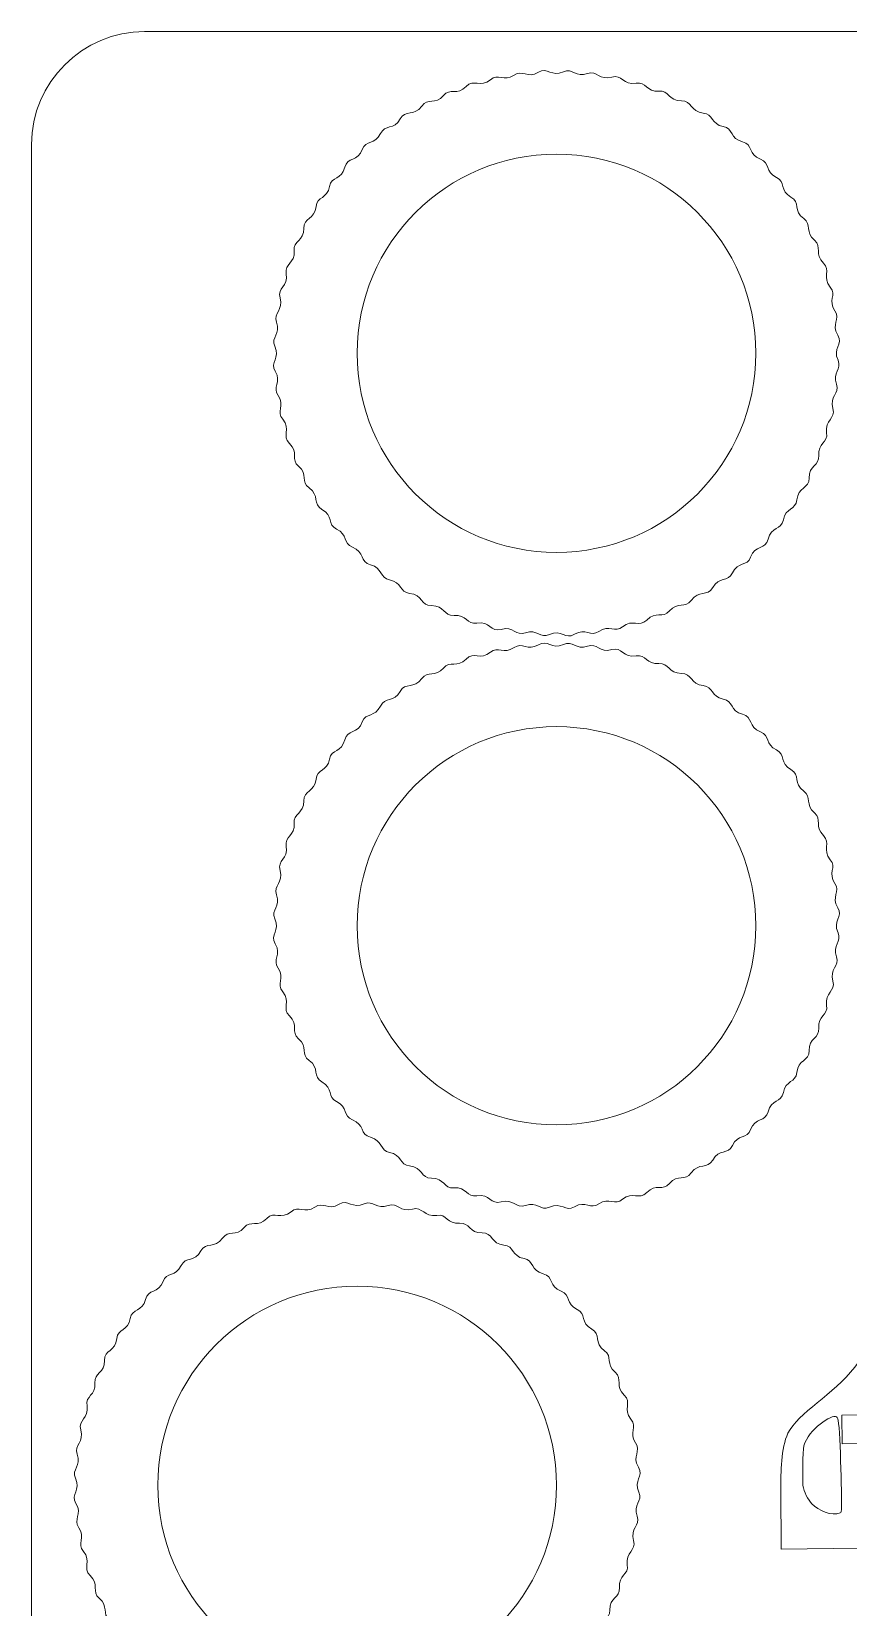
# Model space of a CAD drawing. Header units: centimetres. Extents: x -115 to 36, y 62 to 130.
# Drawn here: x -76.49 to -67.46, y 112.87 to 130.3 of the extents above; entities that cross this region are included whole.
import ezdxf

# ---------------------------------------------------------------- set-up
doc = ezdxf.new("R2010")
doc.units = ezdxf.units.CM
doc.header["$MEASUREMENT"] = 0
doc.layers.add('Camada 1', color=7, linetype='Continuous')

msp = doc.modelspace()

# ---------------------------------------------------------------- linework, layer by layer
at = {"layer": 'Camada 1', "lineweight": 9}
for points, knots in [([(-76.48531, 129.0524), (-76.48531, 129.73959), (-75.92308, 130.30186), (-75.23589, 130.30186), (-75.23589, 130.30186), (-75.23589, 130.30186), (-41.50117, 130.30186), (-41.50117, 130.30186), (-41.50117, 130.30186), (-40.81398, 130.30186), (-40.25171, 129.73959), (-40.25171, 129.0524), (-40.25171, 129.0524), (-40.25171, 129.0524), (-40.25171, 76.57619), (-40.25171, 76.57619), (-40.25171, 76.57619), (-40.25171, 75.88896), (-40.81398, 75.32674), (-41.50117, 75.32674), (-41.50117, 75.32674), (-41.50117, 75.32674), (-75.23589, 75.32674), (-75.23589, 75.32674), (-75.23589, 75.32674), (-75.92308, 75.32674), (-76.48531, 75.88896), (-76.48531, 76.57619), (-76.48531, 76.57619), (-76.48531, 76.57619), (-76.48531, 129.0524), (-76.48531, 129.0524)], [0, 0, 0, 0, 0.11111111, 0.11111111, 0.11111111, 0.11111111, 0.22222222, 0.22222222, 0.22222222, 0.22222222, 0.33333333, 0.33333333, 0.33333333, 0.33333333, 0.44444444, 0.44444444, 0.44444444, 0.44444444, 0.55555556, 0.55555556, 0.55555556, 0.55555556, 0.66666667, 0.66666667, 0.66666667, 0.66666667, 0.77777778, 0.77777778, 0.77777778, 0.77777778, 1, 1, 1, 1]), ([(-73.58317, 127.87511), (-73.59274, 127.9891), (-73.47245, 127.98107), (-73.47571, 128.1241), (-73.47571, 128.1241), (-73.47845, 128.24418), (-73.35356, 128.22051), (-73.33993, 128.3657), (-73.33993, 128.3657), (-73.32928, 128.47913), (-73.21619, 128.44895), (-73.19128, 128.58699), (-73.19128, 128.58699), (-73.17086, 128.70013), (-73.05693, 128.66), (-73.0231, 128.79949), (-73.0231, 128.79949), (-72.99472, 128.91654), (-72.88005, 128.86103), (-72.82942, 128.99787), (-72.82942, 128.99787), (-72.78989, 129.10471), (-72.68834, 129.04629), (-72.62855, 129.17324), (-72.62855, 129.17324), (-72.57963, 129.27711), (-72.47974, 129.20907), (-72.41106, 129.33499), (-72.41106, 129.33499), (-72.35356, 129.44041), (-72.25698, 129.35782), (-72.17255, 129.47662), (-72.17255, 129.47662), (-72.10675, 129.56921), (-72.0238, 129.48717), (-71.93315, 129.59401), (-71.93315, 129.59401), (-71.85895, 129.68146), (-71.78024, 129.58997), (-71.68128, 129.69377), (-71.68128, 129.69377), (-71.59817, 129.78094), (-71.52664, 129.67558), (-71.41436, 129.76875), (-71.41436, 129.76875), (-71.32688, 129.84134), (-71.26793, 129.74054), (-71.15263, 129.8203), (-71.15263, 129.8203), (-71.05841, 129.88548), (-71.00592, 129.77699), (-70.88347, 129.85155), (-70.88347, 129.85155), (-70.78076, 129.91409), (-70.73879, 129.79388), (-70.60635, 129.85476), (-70.60635, 129.85476), (-70.50338, 129.9021), (-70.47142, 129.78966), (-70.34023, 129.83679), (-70.34023, 129.83679), (-70.23232, 129.87555), (-70.20947, 129.75712), (-70.07199, 129.79738), (-70.07199, 129.79738), (-69.95661, 129.83117), (-69.94733, 129.70427), (-69.8035, 129.72879), (-69.8035, 129.72879), (-69.69125, 129.74792), (-69.69088, 129.63075), (-69.55121, 129.64247), (-69.55121, 129.64247), (-69.43702, 129.65205), (-69.44542, 129.53181), (-69.30226, 129.53506), (-69.30226, 129.53506), (-69.1821, 129.53779), (-69.20582, 129.41283), (-69.06062, 129.39927), (-69.06062, 129.39927), (-68.94721, 129.38868), (-68.97736, 129.27549), (-68.83932, 129.25063), (-68.83932, 129.25063), (-68.72626, 129.23027), (-68.76627, 129.11623), (-68.62678, 129.0824), (-68.62678, 129.0824), (-68.50977, 129.05402), (-68.56519, 128.93929), (-68.42845, 128.88872), (-68.42845, 128.88872), (-68.32155, 128.84918), (-68.38013, 128.74772), (-68.25308, 128.68789), (-68.25308, 128.68789), (-68.14921, 128.63897), (-68.21723, 128.53905), (-68.09132, 128.47036), (-68.09132, 128.47036), (-67.98586, 128.41283), (-68.06859, 128.31647), (-67.94966, 128.2319), (-67.94966, 128.2319), (-67.85715, 128.16612), (-67.93913, 128.08308), (-67.83231, 127.99246), (-67.83231, 127.99246), (-67.74482, 127.91823), (-67.83637, 127.83956), (-67.73255, 127.74059), (-67.73255, 127.74059), (-67.64543, 127.65754), (-67.75068, 127.58584), (-67.65757, 127.47366), (-67.65757, 127.47366), (-67.585, 127.38623), (-67.68576, 127.32723), (-67.60602, 127.21194), (-67.60602, 127.21194), (-67.54084, 127.1177), (-67.64932, 127.06516), (-67.57481, 126.94282), (-67.57481, 126.94282), (-67.5122, 126.84002), (-67.63252, 126.79826), (-67.57156, 126.66566), (-67.57156, 126.66566), (-67.52425, 126.56275), (-67.63665, 126.53065), (-67.58953, 126.39949), (-67.58953, 126.39949), (-67.55084, 126.29179), (-67.66905, 126.26875), (-67.6289, 126.13126), (-67.6289, 126.13126), (-67.59521, 126.0159), (-67.72205, 126.00667), (-67.69753, 125.86285), (-67.69753, 125.86285), (-67.67839, 125.75058), (-67.79556, 125.7503), (-67.78384, 125.61051), (-67.78384, 125.61051), (-67.77428, 125.49649), (-67.89446, 125.50455), (-67.89126, 125.36156), (-67.89126, 125.36156), (-67.88857, 125.24135), (-68.01349, 125.26511), (-68.02705, 125.11997), (-68.02705, 125.11997), (-68.03765, 125.0065), (-68.15073, 125.03684), (-68.17569, 124.89863), (-68.17569, 124.89863), (-68.1961, 124.7856), (-68.31012, 124.82551), (-68.34391, 124.68613), (-68.34391, 124.68613), (-68.37229, 124.56903), (-68.48688, 124.62473), (-68.53755, 124.4878), (-68.53755, 124.4878), (-68.57709, 124.38095), (-68.67851, 124.43949), (-68.73842, 124.31242), (-68.73842, 124.31242), (-68.78742, 124.20849), (-68.88722, 124.27663), (-68.95596, 124.15067), (-68.95596, 124.15067), (-69.01353, 124.04518), (-69.10986, 124.12797), (-69.19442, 124.009), (-69.19442, 124.009), (-69.26016, 123.91651), (-69.34313, 123.99852), (-69.43386, 123.89165), (-69.43386, 123.89165), (-69.50813, 123.80418), (-69.58663, 123.89575), (-69.68573, 123.79185), (-69.68573, 123.79185), (-69.76869, 123.70487), (-69.84048, 123.81001), (-69.95265, 123.71692), (-69.95265, 123.71692), (-70.0401, 123.64434), (-70.09912, 123.74509), (-70.21438, 123.66537), (-70.21438, 123.66537), (-70.30863, 123.60018), (-70.36117, 123.70866), (-70.4835, 123.63416), (-70.4835, 123.63416), (-70.58636, 123.57152), (-70.62804, 123.69186), (-70.76066, 123.6309), (-70.76066, 123.6309), (-70.86361, 123.58357), (-70.89554, 123.69599), (-71.02678, 123.64887), (-71.02678, 123.64887), (-71.13453, 123.61018), (-71.15761, 123.72846), (-71.29502, 123.68825), (-71.29502, 123.68825), (-71.4104, 123.65449), (-71.41953, 123.78135), (-71.56347, 123.75688), (-71.56347, 123.75688), (-71.67583, 123.73778), (-71.67582, 123.85481), (-71.8158, 123.84315), (-71.8158, 123.84315), (-71.92984, 123.83365), (-71.92176, 123.95379), (-72.06476, 123.9506), (-72.06476, 123.9506), (-72.18497, 123.94792), (-72.16113, 124.07275), (-72.30635, 124.08639), (-72.30635, 124.08639), (-72.41981, 124.09704), (-72.38965, 124.2102), (-72.52765, 124.23504), (-72.52765, 124.23504), (-72.64074, 124.25539), (-72.60067, 124.36938), (-72.74019, 124.40326), (-72.74019, 124.40326), (-72.85728, 124.4317), (-72.80166, 124.54625), (-72.93852, 124.59694), (-72.93852, 124.59694), (-73.04555, 124.63658), (-72.98689, 124.73798), (-73.11389, 124.79777), (-73.11389, 124.79777), (-73.21783, 124.84671), (-73.14963, 124.94654), (-73.27565, 125.01526), (-73.27565, 125.01526), (-73.3811, 125.07276), (-73.29839, 125.16923), (-73.41731, 125.25377), (-73.41731, 125.25377), (-73.50987, 125.31957), (-73.42772, 125.40236), (-73.53471, 125.49316), (-73.53471, 125.49316), (-73.62208, 125.56731), (-73.5306, 125.646), (-73.63447, 125.74503), (-73.63447, 125.74503), (-73.72148, 125.82799), (-73.61625, 125.8997), (-73.7094, 126.01196), (-73.7094, 126.01196), (-73.78199, 126.09945), (-73.68119, 126.1585), (-73.76095, 126.27373), (-73.76095, 126.27373), (-73.82615, 126.36793), (-73.71765, 126.42027), (-73.7922, 126.54285), (-73.7922, 126.54285), (-73.85473, 126.64567), (-73.73446, 126.6875), (-73.79542, 126.81997), (-73.79542, 126.81997), (-73.84279, 126.9229), (-73.73031, 126.95489), (-73.77744, 127.08609), (-73.77744, 127.08609), (-73.81617, 127.19391), (-73.69787, 127.21676), (-73.73807, 127.35437), (-73.73807, 127.35437), (-73.77176, 127.46972), (-73.64497, 127.47898), (-73.66944, 127.62282), (-73.66944, 127.62282), (-73.68855, 127.73514), (-73.57148, 127.73527), (-73.58317, 127.87511)], [0, 0, 0, 0, 0.01369863, 0.01369863, 0.01369863, 0.01369863, 0.02739726, 0.02739726, 0.02739726, 0.02739726, 0.04109589, 0.04109589, 0.04109589, 0.04109589, 0.05479452, 0.05479452, 0.05479452, 0.05479452, 0.06849315, 0.06849315, 0.06849315, 0.06849315, 0.08219178, 0.08219178, 0.08219178, 0.08219178, 0.09589041, 0.09589041, 0.09589041, 0.09589041, 0.10958904, 0.10958904, 0.10958904, 0.10958904, 0.12328767, 0.12328767, 0.12328767, 0.12328767, 0.1369863, 0.1369863, 0.1369863, 0.1369863, 0.15068493, 0.15068493, 0.15068493, 0.15068493, 0.16438356, 0.16438356, 0.16438356, 0.16438356, 0.17808219, 0.17808219, 0.17808219, 0.17808219, 0.19178082, 0.19178082, 0.19178082, 0.19178082, 0.20547945, 0.20547945, 0.20547945, 0.20547945, 0.21917808, 0.21917808, 0.21917808, 0.21917808, 0.23287671, 0.23287671, 0.23287671, 0.23287671, 0.24657534, 0.24657534, 0.24657534, 0.24657534, 0.26027397, 0.26027397, 0.26027397, 0.26027397, 0.2739726, 0.2739726, 0.2739726, 0.2739726, 0.28767123, 0.28767123, 0.28767123, 0.28767123, 0.30136986, 0.30136986, 0.30136986, 0.30136986, 0.31506849, 0.31506849, 0.31506849, 0.31506849, 0.32876712, 0.32876712, 0.32876712, 0.32876712, 0.34246575, 0.34246575, 0.34246575, 0.34246575, 0.35616438, 0.35616438, 0.35616438, 0.35616438, 0.36986301, 0.36986301, 0.36986301, 0.36986301, 0.38356164, 0.38356164, 0.38356164, 0.38356164, 0.39726027, 0.39726027, 0.39726027, 0.39726027, 0.4109589, 0.4109589, 0.4109589, 0.4109589, 0.42465753, 0.42465753, 0.42465753, 0.42465753, 0.43835616, 0.43835616, 0.43835616, 0.43835616, 0.45205479, 0.45205479, 0.45205479, 0.45205479, 0.46575342, 0.46575342, 0.46575342, 0.46575342, 0.47945205, 0.47945205, 0.47945205, 0.47945205, 0.49315068, 0.49315068, 0.49315068, 0.49315068, 0.50684932, 0.50684932, 0.50684932, 0.50684932, 0.52054795, 0.52054795, 0.52054795, 0.52054795, 0.53424658, 0.53424658, 0.53424658, 0.53424658, 0.54794521, 0.54794521, 0.54794521, 0.54794521, 0.56164384, 0.56164384, 0.56164384, 0.56164384, 0.57534247, 0.57534247, 0.57534247, 0.57534247, 0.5890411, 0.5890411, 0.5890411, 0.5890411, 0.60273973, 0.60273973, 0.60273973, 0.60273973, 0.61643836, 0.61643836, 0.61643836, 0.61643836, 0.63013699, 0.63013699, 0.63013699, 0.63013699, 0.64383562, 0.64383562, 0.64383562, 0.64383562, 0.65753425, 0.65753425, 0.65753425, 0.65753425, 0.67123288, 0.67123288, 0.67123288, 0.67123288, 0.68493151, 0.68493151, 0.68493151, 0.68493151, 0.69863014, 0.69863014, 0.69863014, 0.69863014, 0.71232877, 0.71232877, 0.71232877, 0.71232877, 0.7260274, 0.7260274, 0.7260274, 0.7260274, 0.73972603, 0.73972603, 0.73972603, 0.73972603, 0.75342466, 0.75342466, 0.75342466, 0.75342466, 0.76712329, 0.76712329, 0.76712329, 0.76712329, 0.78082192, 0.78082192, 0.78082192, 0.78082192, 0.79452055, 0.79452055, 0.79452055, 0.79452055, 0.80821918, 0.80821918, 0.80821918, 0.80821918, 0.82191781, 0.82191781, 0.82191781, 0.82191781, 0.83561644, 0.83561644, 0.83561644, 0.83561644, 0.84931507, 0.84931507, 0.84931507, 0.84931507, 0.8630137, 0.8630137, 0.8630137, 0.8630137, 0.87671233, 0.87671233, 0.87671233, 0.87671233, 0.89041096, 0.89041096, 0.89041096, 0.89041096, 0.90410959, 0.90410959, 0.90410959, 0.90410959, 0.91780822, 0.91780822, 0.91780822, 0.91780822, 0.93150685, 0.93150685, 0.93150685, 0.93150685, 0.94520548, 0.94520548, 0.94520548, 0.94520548, 0.95890411, 0.95890411, 0.95890411, 0.95890411, 0.97260274, 0.97260274, 0.97260274, 0.97260274, 1, 1, 1, 1]), ([(-70.68349, 124.54002), (-71.90004, 124.54002), (-72.8863, 125.52628), (-72.8863, 126.74283), (-72.8863, 126.74283), (-72.8863, 127.95939), (-71.90004, 128.94564), (-70.68349, 128.94564), (-70.68349, 128.94564), (-69.46693, 128.94564), (-68.48067, 127.95939), (-68.48067, 126.74283), (-68.48067, 126.74283), (-68.48067, 125.52628), (-69.46693, 124.54002), (-70.68349, 124.54002)], [0, 0, 0, 0, 0.2, 0.2, 0.2, 0.2, 0.4, 0.4, 0.4, 0.4, 0.6, 0.6, 0.6, 0.6, 1, 1, 1, 1]), ([(-73.58317, 121.54153), (-73.59274, 121.65552), (-73.47245, 121.64749), (-73.47571, 121.79052), (-73.47571, 121.79052), (-73.47845, 121.9106), (-73.35356, 121.88693), (-73.33993, 122.03212), (-73.33993, 122.03212), (-73.32928, 122.14555), (-73.21619, 122.11537), (-73.19128, 122.25341), (-73.19128, 122.25341), (-73.17086, 122.36655), (-73.05693, 122.32642), (-73.0231, 122.46591), (-73.0231, 122.46591), (-72.99472, 122.58296), (-72.88005, 122.52745), (-72.82942, 122.66429), (-72.82942, 122.66429), (-72.78989, 122.77113), (-72.68834, 122.71271), (-72.62855, 122.83966), (-72.62855, 122.83966), (-72.57963, 122.94353), (-72.47974, 122.87549), (-72.41106, 123.00141), (-72.41106, 123.00141), (-72.35356, 123.10683), (-72.25698, 123.02424), (-72.17255, 123.14304), (-72.17255, 123.14304), (-72.10675, 123.23563), (-72.0238, 123.15359), (-71.93315, 123.26043), (-71.93315, 123.26043), (-71.85895, 123.34788), (-71.78024, 123.25639), (-71.68128, 123.36019), (-71.68128, 123.36019), (-71.59817, 123.44736), (-71.52664, 123.342), (-71.41436, 123.43517), (-71.41436, 123.43517), (-71.32688, 123.50776), (-71.26793, 123.40696), (-71.15263, 123.48672), (-71.15263, 123.48672), (-71.05841, 123.5519), (-71.00592, 123.44341), (-70.88347, 123.51797), (-70.88347, 123.51797), (-70.78076, 123.58051), (-70.73879, 123.4603), (-70.60635, 123.52118), (-70.60635, 123.52118), (-70.50338, 123.56852), (-70.47142, 123.45608), (-70.34023, 123.50321), (-70.34023, 123.50321), (-70.23232, 123.54197), (-70.20947, 123.42354), (-70.07199, 123.4638), (-70.07199, 123.4638), (-69.95661, 123.49759), (-69.94733, 123.37069), (-69.8035, 123.39521), (-69.8035, 123.39521), (-69.69125, 123.41434), (-69.69088, 123.29717), (-69.55121, 123.30889), (-69.55121, 123.30889), (-69.43702, 123.31847), (-69.44542, 123.19823), (-69.30226, 123.20148), (-69.30226, 123.20148), (-69.1821, 123.20421), (-69.20582, 123.07925), (-69.06062, 123.06569), (-69.06062, 123.06569), (-68.94721, 123.0551), (-68.97736, 122.94191), (-68.83932, 122.91705), (-68.83932, 122.91705), (-68.72626, 122.89669), (-68.76627, 122.78265), (-68.62678, 122.74882), (-68.62678, 122.74882), (-68.50977, 122.72044), (-68.56519, 122.60571), (-68.42845, 122.55514), (-68.42845, 122.55514), (-68.32155, 122.5156), (-68.38013, 122.41414), (-68.25308, 122.35431), (-68.25308, 122.35431), (-68.14921, 122.30539), (-68.21723, 122.20547), (-68.09132, 122.13678), (-68.09132, 122.13678), (-67.98586, 122.07925), (-68.06859, 121.98289), (-67.94966, 121.89832), (-67.94966, 121.89832), (-67.85715, 121.83254), (-67.93913, 121.7495), (-67.83231, 121.65888), (-67.83231, 121.65888), (-67.74482, 121.58465), (-67.83637, 121.50598), (-67.73255, 121.40701), (-67.73255, 121.40701), (-67.64543, 121.32396), (-67.75068, 121.25226), (-67.65757, 121.14008), (-67.65757, 121.14008), (-67.585, 121.05265), (-67.68576, 120.99365), (-67.60602, 120.87836), (-67.60602, 120.87836), (-67.54084, 120.78412), (-67.64932, 120.73158), (-67.57481, 120.60924), (-67.57481, 120.60924), (-67.5122, 120.50644), (-67.63252, 120.46468), (-67.57156, 120.33208), (-67.57156, 120.33208), (-67.52425, 120.22917), (-67.63665, 120.19707), (-67.58953, 120.06591), (-67.58953, 120.06591), (-67.55084, 119.95821), (-67.66905, 119.93517), (-67.6289, 119.79768), (-67.6289, 119.79768), (-67.59521, 119.68232), (-67.72205, 119.67309), (-67.69753, 119.52927), (-67.69753, 119.52927), (-67.67839, 119.417), (-67.79556, 119.41672), (-67.78384, 119.27693), (-67.78384, 119.27693), (-67.77428, 119.16291), (-67.89446, 119.17097), (-67.89126, 119.02798), (-67.89126, 119.02798), (-67.88857, 118.90777), (-68.01349, 118.93153), (-68.02705, 118.78639), (-68.02705, 118.78639), (-68.03765, 118.67292), (-68.15073, 118.70326), (-68.17569, 118.56505), (-68.17569, 118.56505), (-68.1961, 118.45202), (-68.31012, 118.49193), (-68.34391, 118.35255), (-68.34391, 118.35255), (-68.37229, 118.23545), (-68.48688, 118.29115), (-68.53755, 118.15422), (-68.53755, 118.15422), (-68.57709, 118.04737), (-68.67851, 118.10591), (-68.73842, 117.97884), (-68.73842, 117.97884), (-68.78742, 117.87491), (-68.88722, 117.94305), (-68.95596, 117.81709), (-68.95596, 117.81709), (-69.01353, 117.7116), (-69.10986, 117.79439), (-69.19442, 117.67542), (-69.19442, 117.67542), (-69.26016, 117.58293), (-69.34313, 117.66494), (-69.43386, 117.55807), (-69.43386, 117.55807), (-69.50813, 117.4706), (-69.58663, 117.56217), (-69.68573, 117.45827), (-69.68573, 117.45827), (-69.76869, 117.37129), (-69.84048, 117.47643), (-69.95265, 117.38334), (-69.95265, 117.38334), (-70.0401, 117.31076), (-70.09912, 117.41151), (-70.21438, 117.33179), (-70.21438, 117.33179), (-70.30863, 117.2666), (-70.36117, 117.37508), (-70.4835, 117.30058), (-70.4835, 117.30058), (-70.58636, 117.23794), (-70.62804, 117.35828), (-70.76066, 117.29732), (-70.76066, 117.29732), (-70.86361, 117.24999), (-70.89554, 117.36241), (-71.02678, 117.31529), (-71.02678, 117.31529), (-71.13453, 117.2766), (-71.15761, 117.39488), (-71.29502, 117.35467), (-71.29502, 117.35467), (-71.4104, 117.32091), (-71.41953, 117.44777), (-71.56347, 117.4233), (-71.56347, 117.4233), (-71.67583, 117.4042), (-71.67582, 117.52123), (-71.8158, 117.50957), (-71.8158, 117.50957), (-71.92984, 117.50007), (-71.92176, 117.62021), (-72.06476, 117.61702), (-72.06476, 117.61702), (-72.18497, 117.61434), (-72.16113, 117.73917), (-72.30635, 117.75281), (-72.30635, 117.75281), (-72.41981, 117.76346), (-72.38965, 117.87662), (-72.52765, 117.90146), (-72.52765, 117.90146), (-72.64074, 117.92181), (-72.60067, 118.0358), (-72.74019, 118.06968), (-72.74019, 118.06968), (-72.85728, 118.09812), (-72.80166, 118.21267), (-72.93852, 118.26336), (-72.93852, 118.26336), (-73.04555, 118.303), (-72.98689, 118.4044), (-73.11389, 118.46419), (-73.11389, 118.46419), (-73.21783, 118.51313), (-73.14963, 118.61296), (-73.27565, 118.68168), (-73.27565, 118.68168), (-73.3811, 118.73918), (-73.29839, 118.83565), (-73.41731, 118.92019), (-73.41731, 118.92019), (-73.50987, 118.98599), (-73.42772, 119.06878), (-73.53471, 119.15958), (-73.53471, 119.15958), (-73.62208, 119.23373), (-73.5306, 119.31242), (-73.63447, 119.41145), (-73.63447, 119.41145), (-73.72148, 119.49441), (-73.61625, 119.56612), (-73.7094, 119.67838), (-73.7094, 119.67838), (-73.78199, 119.76587), (-73.68119, 119.82492), (-73.76095, 119.94015), (-73.76095, 119.94015), (-73.82615, 120.03435), (-73.71765, 120.08669), (-73.7922, 120.20927), (-73.7922, 120.20927), (-73.85473, 120.31209), (-73.73446, 120.35392), (-73.79542, 120.48639), (-73.79542, 120.48639), (-73.84279, 120.58932), (-73.73031, 120.62131), (-73.77744, 120.75251), (-73.77744, 120.75251), (-73.81617, 120.86033), (-73.69787, 120.88318), (-73.73807, 121.02079), (-73.73807, 121.02079), (-73.77176, 121.13614), (-73.64497, 121.1454), (-73.66944, 121.28924), (-73.66944, 121.28924), (-73.68855, 121.40156), (-73.57148, 121.40169), (-73.58317, 121.54153)], [0, 0, 0, 0, 0.01369863, 0.01369863, 0.01369863, 0.01369863, 0.02739726, 0.02739726, 0.02739726, 0.02739726, 0.04109589, 0.04109589, 0.04109589, 0.04109589, 0.05479452, 0.05479452, 0.05479452, 0.05479452, 0.06849315, 0.06849315, 0.06849315, 0.06849315, 0.08219178, 0.08219178, 0.08219178, 0.08219178, 0.09589041, 0.09589041, 0.09589041, 0.09589041, 0.10958904, 0.10958904, 0.10958904, 0.10958904, 0.12328767, 0.12328767, 0.12328767, 0.12328767, 0.1369863, 0.1369863, 0.1369863, 0.1369863, 0.15068493, 0.15068493, 0.15068493, 0.15068493, 0.16438356, 0.16438356, 0.16438356, 0.16438356, 0.17808219, 0.17808219, 0.17808219, 0.17808219, 0.19178082, 0.19178082, 0.19178082, 0.19178082, 0.20547945, 0.20547945, 0.20547945, 0.20547945, 0.21917808, 0.21917808, 0.21917808, 0.21917808, 0.23287671, 0.23287671, 0.23287671, 0.23287671, 0.24657534, 0.24657534, 0.24657534, 0.24657534, 0.26027397, 0.26027397, 0.26027397, 0.26027397, 0.2739726, 0.2739726, 0.2739726, 0.2739726, 0.28767123, 0.28767123, 0.28767123, 0.28767123, 0.30136986, 0.30136986, 0.30136986, 0.30136986, 0.31506849, 0.31506849, 0.31506849, 0.31506849, 0.32876712, 0.32876712, 0.32876712, 0.32876712, 0.34246575, 0.34246575, 0.34246575, 0.34246575, 0.35616438, 0.35616438, 0.35616438, 0.35616438, 0.36986301, 0.36986301, 0.36986301, 0.36986301, 0.38356164, 0.38356164, 0.38356164, 0.38356164, 0.39726027, 0.39726027, 0.39726027, 0.39726027, 0.4109589, 0.4109589, 0.4109589, 0.4109589, 0.42465753, 0.42465753, 0.42465753, 0.42465753, 0.43835616, 0.43835616, 0.43835616, 0.43835616, 0.45205479, 0.45205479, 0.45205479, 0.45205479, 0.46575342, 0.46575342, 0.46575342, 0.46575342, 0.47945205, 0.47945205, 0.47945205, 0.47945205, 0.49315068, 0.49315068, 0.49315068, 0.49315068, 0.50684932, 0.50684932, 0.50684932, 0.50684932, 0.52054795, 0.52054795, 0.52054795, 0.52054795, 0.53424658, 0.53424658, 0.53424658, 0.53424658, 0.54794521, 0.54794521, 0.54794521, 0.54794521, 0.56164384, 0.56164384, 0.56164384, 0.56164384, 0.57534247, 0.57534247, 0.57534247, 0.57534247, 0.5890411, 0.5890411, 0.5890411, 0.5890411, 0.60273973, 0.60273973, 0.60273973, 0.60273973, 0.61643836, 0.61643836, 0.61643836, 0.61643836, 0.63013699, 0.63013699, 0.63013699, 0.63013699, 0.64383562, 0.64383562, 0.64383562, 0.64383562, 0.65753425, 0.65753425, 0.65753425, 0.65753425, 0.67123288, 0.67123288, 0.67123288, 0.67123288, 0.68493151, 0.68493151, 0.68493151, 0.68493151, 0.69863014, 0.69863014, 0.69863014, 0.69863014, 0.71232877, 0.71232877, 0.71232877, 0.71232877, 0.7260274, 0.7260274, 0.7260274, 0.7260274, 0.73972603, 0.73972603, 0.73972603, 0.73972603, 0.75342466, 0.75342466, 0.75342466, 0.75342466, 0.76712329, 0.76712329, 0.76712329, 0.76712329, 0.78082192, 0.78082192, 0.78082192, 0.78082192, 0.79452055, 0.79452055, 0.79452055, 0.79452055, 0.80821918, 0.80821918, 0.80821918, 0.80821918, 0.82191781, 0.82191781, 0.82191781, 0.82191781, 0.83561644, 0.83561644, 0.83561644, 0.83561644, 0.84931507, 0.84931507, 0.84931507, 0.84931507, 0.8630137, 0.8630137, 0.8630137, 0.8630137, 0.87671233, 0.87671233, 0.87671233, 0.87671233, 0.89041096, 0.89041096, 0.89041096, 0.89041096, 0.90410959, 0.90410959, 0.90410959, 0.90410959, 0.91780822, 0.91780822, 0.91780822, 0.91780822, 0.93150685, 0.93150685, 0.93150685, 0.93150685, 0.94520548, 0.94520548, 0.94520548, 0.94520548, 0.95890411, 0.95890411, 0.95890411, 0.95890411, 0.97260274, 0.97260274, 0.97260274, 0.97260274, 1, 1, 1, 1]), ([(-70.68349, 118.20644), (-71.90004, 118.20644), (-72.8863, 119.1927), (-72.8863, 120.40925), (-72.8863, 120.40925), (-72.8863, 121.62581), (-71.90004, 122.61206), (-70.68349, 122.61206), (-70.68349, 122.61206), (-69.46693, 122.61206), (-68.48067, 121.62581), (-68.48067, 120.40925), (-68.48067, 120.40925), (-68.48067, 119.1927), (-69.46693, 118.20644), (-70.68349, 118.20644)], [0, 0, 0, 0, 0.2, 0.2, 0.2, 0.2, 0.4, 0.4, 0.4, 0.4, 0.6, 0.6, 0.6, 0.6, 1, 1, 1, 1]), ([(-75.78595, 115.35213), (-75.79555, 115.46617), (-75.67529, 115.45792), (-75.67854, 115.60113), (-75.67854, 115.60113), (-75.68127, 115.72121), (-75.55634, 115.69753), (-75.54271, 115.84272), (-75.54271, 115.84272), (-75.53206, 115.95619), (-75.41897, 115.926), (-75.39411, 116.06402), (-75.39411, 116.06402), (-75.37375, 116.17707), (-75.25971, 116.137), (-75.22588, 116.27652), (-75.22588, 116.27652), (-75.19751, 116.39352), (-75.08286, 116.3381), (-75.0322, 116.47485), (-75.0322, 116.47485), (-74.99256, 116.58185), (-74.89115, 116.52327), (-74.83137, 116.65022), (-74.83137, 116.65022), (-74.78241, 116.75419), (-74.68252, 116.68607), (-74.61384, 116.81202), (-74.61384, 116.81202), (-74.55635, 116.91745), (-74.45983, 116.83481), (-74.37538, 116.95364), (-74.37538, 116.95364), (-74.30958, 117.04624), (-74.22666, 116.96418), (-74.13598, 117.07103), (-74.13598, 117.07103), (-74.06177, 117.15848), (-73.983, 117.067), (-73.88411, 117.17079), (-73.88411, 117.17079), (-73.80107, 117.25794), (-73.72935, 117.15264), (-73.61714, 117.24577), (-73.61714, 117.24577), (-73.52966, 117.31838), (-73.47076, 117.21756), (-73.35542, 117.29732), (-73.35542, 117.29732), (-73.26116, 117.3625), (-73.20879, 117.25401), (-73.08629, 117.32857), (-73.08629, 117.32857), (-72.98349, 117.39114), (-72.94169, 117.27086), (-72.80913, 117.33179), (-72.80913, 117.33179), (-72.70618, 117.37911), (-72.67424, 117.26669), (-72.54301, 117.31381), (-72.54301, 117.31381), (-72.43524, 117.35251), (-72.41222, 117.23416), (-72.27482, 117.2744), (-72.27482, 117.2744), (-72.15941, 117.3082), (-72.15008, 117.18129), (-72.00629, 117.20581), (-72.00629, 117.20581), (-71.89408, 117.22495), (-71.89374, 117.10778), (-71.75399, 117.1195), (-71.75399, 117.1195), (-71.63981, 117.12908), (-71.64822, 117.00883), (-71.50504, 117.01208), (-71.50504, 117.01208), (-71.38493, 117.01481), (-71.40855, 116.88986), (-71.26345, 116.8763), (-71.26345, 116.8763), (-71.15003, 116.8657), (-71.18022, 116.75258), (-71.04215, 116.72765), (-71.04215, 116.72765), (-70.92901, 116.70722), (-70.96906, 116.59323), (-70.82961, 116.55943), (-70.82961, 116.55943), (-70.71263, 116.53107), (-70.76796, 116.41631), (-70.63127, 116.36575), (-70.63127, 116.36575), (-70.52431, 116.32619), (-70.58289, 116.22474), (-70.4559, 116.16492), (-70.4559, 116.16492), (-70.35199, 116.11598), (-70.42001, 116.01604), (-70.29411, 115.94738), (-70.29411, 115.94738), (-70.18864, 115.88986), (-70.27141, 115.79353), (-70.15244, 115.70892), (-70.15244, 115.70892), (-70.06001, 115.64318), (-70.14191, 115.56012), (-70.03509, 115.46948), (-70.03509, 115.46948), (-69.94763, 115.39527), (-70.03915, 115.31664), (-69.93533, 115.21761), (-69.93533, 115.21761), (-69.84827, 115.13457), (-69.95352, 115.06294), (-69.86035, 114.95069), (-69.86035, 114.95069), (-69.7878, 114.86328), (-69.88862, 114.80439), (-69.8088, 114.68896), (-69.8088, 114.68896), (-69.74367, 114.59477), (-69.85209, 114.5422), (-69.77759, 114.41984), (-69.77759, 114.41984), (-69.71503, 114.31709), (-69.83528, 114.27525), (-69.77434, 114.14268), (-69.77434, 114.14268), (-69.72706, 114.03983), (-69.83941, 114.00784), (-69.79231, 113.87651), (-69.79231, 113.87651), (-69.7537, 113.76887), (-69.87183, 113.74563), (-69.83172, 113.60828), (-69.83172, 113.60828), (-69.79803, 113.49289), (-69.92486, 113.48359), (-69.90036, 113.33987), (-69.90036, 113.33987), (-69.8812, 113.2275), (-69.9983, 113.22748), (-69.98663, 113.08754), (-69.98663, 113.08754), (-69.97711, 112.97342), (-70.09724, 112.9816), (-70.09404, 112.83858), (-70.09404, 112.83858), (-70.09136, 112.71847), (-70.21634, 112.74204), (-70.22987, 112.59699), (-70.22987, 112.59699), (-70.24045, 112.48355), (-70.35366, 112.51374), (-70.37852, 112.37565), (-70.37852, 112.37565), (-70.39886, 112.26268), (-70.51292, 112.30251), (-70.5467, 112.16315), (-70.5467, 112.16315), (-70.57507, 112.04612), (-70.68967, 112.10169), (-70.74038, 111.96482), (-70.74038, 111.96482), (-70.77999, 111.85792), (-70.88148, 111.9164), (-70.94125, 111.78945), (-70.94125, 111.78945), (-70.99019, 111.68551), (-71.09005, 111.75366), (-71.15874, 111.62769), (-71.15874, 111.62769), (-71.21624, 111.52224), (-71.31266, 111.60496), (-71.39725, 111.48603), (-71.39725, 111.48603), (-71.46308, 111.39348), (-71.54591, 111.47555), (-71.63664, 111.36868), (-71.63664, 111.36868), (-71.71092, 111.28119), (-71.78947, 111.37276), (-71.88851, 111.26888), (-71.88851, 111.26888), (-71.97145, 111.18189), (-72.04325, 111.28706), (-72.15544, 111.19394), (-72.15544, 111.19394), (-72.24289, 111.12136), (-72.30189, 111.22211), (-72.41716, 111.14239), (-72.41716, 111.14239), (-72.5114, 111.07721), (-72.56397, 111.18569), (-72.68629, 111.11118), (-72.68629, 111.11118), (-72.78913, 111.04854), (-72.83085, 111.16887), (-72.96345, 111.10792), (-72.96345, 111.10792), (-73.06639, 111.0606), (-73.0984, 111.17302), (-73.22957, 111.1259), (-73.22957, 111.1259), (-73.33732, 111.0872), (-73.36035, 111.20541), (-73.4978, 111.16527), (-73.4978, 111.16527), (-73.6133, 111.13154), (-73.62232, 111.25838), (-73.76625, 111.2339), (-73.76625, 111.2339), (-73.87863, 111.21478), (-73.87865, 111.33183), (-74.01863, 111.32017), (-74.01863, 111.32017), (-74.13259, 111.31067), (-74.12457, 111.43083), (-74.26758, 111.42763), (-74.26758, 111.42763), (-74.38772, 111.42494), (-74.36395, 111.54978), (-74.50913, 111.56341), (-74.50913, 111.56341), (-74.62265, 111.57407), (-74.59248, 111.68722), (-74.73043, 111.71206), (-74.73043, 111.71206), (-74.84356, 111.73243), (-74.80358, 111.84649), (-74.94297, 111.88028), (-74.94297, 111.88028), (-75.06007, 111.90866), (-75.00439, 112.02325), (-75.14131, 112.07396), (-75.14131, 112.07396), (-75.24826, 112.11357), (-75.18976, 112.21502), (-75.31668, 112.27479), (-75.31668, 112.27479), (-75.42061, 112.32373), (-75.35244, 112.42355), (-75.47847, 112.49228), (-75.47847, 112.49228), (-75.58389, 112.54977), (-75.50115, 112.64621), (-75.6201, 112.73079), (-75.6201, 112.73079), (-75.71265, 112.7966), (-75.63061, 112.87947), (-75.73749, 112.97019), (-75.73749, 112.97019), (-75.82485, 113.04434), (-75.73341, 113.12313), (-75.83725, 113.22206), (-75.83725, 113.22206), (-75.92438, 113.30507), (-75.81899, 113.37661), (-75.91223, 113.48898), (-75.91223, 113.48898), (-75.98473, 113.57636), (-75.884, 113.63546), (-75.96378, 113.75075), (-75.96378, 113.75075), (-76.02892, 113.84488), (-75.92048, 113.89747), (-75.99499, 114.01987), (-75.99499, 114.01987), (-76.05762, 114.12275), (-75.93725, 114.16432), (-75.99824, 114.29699), (-75.99824, 114.29699), (-76.0456, 114.40001), (-75.93309, 114.43171), (-75.98027, 114.56311), (-75.98027, 114.56311), (-76.01893, 114.67079), (-75.90072, 114.69403), (-75.94086, 114.83139), (-75.94086, 114.83139), (-75.97457, 114.94674), (-75.84773, 114.9562), (-75.87222, 115.09984), (-75.87222, 115.09984), (-75.89138, 115.2122), (-75.77426, 115.2123), (-75.78595, 115.35213)], [0, 0, 0, 0, 0.01369863, 0.01369863, 0.01369863, 0.01369863, 0.02739726, 0.02739726, 0.02739726, 0.02739726, 0.04109589, 0.04109589, 0.04109589, 0.04109589, 0.05479452, 0.05479452, 0.05479452, 0.05479452, 0.06849315, 0.06849315, 0.06849315, 0.06849315, 0.08219178, 0.08219178, 0.08219178, 0.08219178, 0.09589041, 0.09589041, 0.09589041, 0.09589041, 0.10958904, 0.10958904, 0.10958904, 0.10958904, 0.12328767, 0.12328767, 0.12328767, 0.12328767, 0.1369863, 0.1369863, 0.1369863, 0.1369863, 0.15068493, 0.15068493, 0.15068493, 0.15068493, 0.16438356, 0.16438356, 0.16438356, 0.16438356, 0.17808219, 0.17808219, 0.17808219, 0.17808219, 0.19178082, 0.19178082, 0.19178082, 0.19178082, 0.20547945, 0.20547945, 0.20547945, 0.20547945, 0.21917808, 0.21917808, 0.21917808, 0.21917808, 0.23287671, 0.23287671, 0.23287671, 0.23287671, 0.24657534, 0.24657534, 0.24657534, 0.24657534, 0.26027397, 0.26027397, 0.26027397, 0.26027397, 0.2739726, 0.2739726, 0.2739726, 0.2739726, 0.28767123, 0.28767123, 0.28767123, 0.28767123, 0.30136986, 0.30136986, 0.30136986, 0.30136986, 0.31506849, 0.31506849, 0.31506849, 0.31506849, 0.32876712, 0.32876712, 0.32876712, 0.32876712, 0.34246575, 0.34246575, 0.34246575, 0.34246575, 0.35616438, 0.35616438, 0.35616438, 0.35616438, 0.36986301, 0.36986301, 0.36986301, 0.36986301, 0.38356164, 0.38356164, 0.38356164, 0.38356164, 0.39726027, 0.39726027, 0.39726027, 0.39726027, 0.4109589, 0.4109589, 0.4109589, 0.4109589, 0.42465753, 0.42465753, 0.42465753, 0.42465753, 0.43835616, 0.43835616, 0.43835616, 0.43835616, 0.45205479, 0.45205479, 0.45205479, 0.45205479, 0.46575342, 0.46575342, 0.46575342, 0.46575342, 0.47945205, 0.47945205, 0.47945205, 0.47945205, 0.49315068, 0.49315068, 0.49315068, 0.49315068, 0.50684932, 0.50684932, 0.50684932, 0.50684932, 0.52054795, 0.52054795, 0.52054795, 0.52054795, 0.53424658, 0.53424658, 0.53424658, 0.53424658, 0.54794521, 0.54794521, 0.54794521, 0.54794521, 0.56164384, 0.56164384, 0.56164384, 0.56164384, 0.57534247, 0.57534247, 0.57534247, 0.57534247, 0.5890411, 0.5890411, 0.5890411, 0.5890411, 0.60273973, 0.60273973, 0.60273973, 0.60273973, 0.61643836, 0.61643836, 0.61643836, 0.61643836, 0.63013699, 0.63013699, 0.63013699, 0.63013699, 0.64383562, 0.64383562, 0.64383562, 0.64383562, 0.65753425, 0.65753425, 0.65753425, 0.65753425, 0.67123288, 0.67123288, 0.67123288, 0.67123288, 0.68493151, 0.68493151, 0.68493151, 0.68493151, 0.69863014, 0.69863014, 0.69863014, 0.69863014, 0.71232877, 0.71232877, 0.71232877, 0.71232877, 0.7260274, 0.7260274, 0.7260274, 0.7260274, 0.73972603, 0.73972603, 0.73972603, 0.73972603, 0.75342466, 0.75342466, 0.75342466, 0.75342466, 0.76712329, 0.76712329, 0.76712329, 0.76712329, 0.78082192, 0.78082192, 0.78082192, 0.78082192, 0.79452055, 0.79452055, 0.79452055, 0.79452055, 0.80821918, 0.80821918, 0.80821918, 0.80821918, 0.82191781, 0.82191781, 0.82191781, 0.82191781, 0.83561644, 0.83561644, 0.83561644, 0.83561644, 0.84931507, 0.84931507, 0.84931507, 0.84931507, 0.8630137, 0.8630137, 0.8630137, 0.8630137, 0.87671233, 0.87671233, 0.87671233, 0.87671233, 0.89041096, 0.89041096, 0.89041096, 0.89041096, 0.90410959, 0.90410959, 0.90410959, 0.90410959, 0.91780822, 0.91780822, 0.91780822, 0.91780822, 0.93150685, 0.93150685, 0.93150685, 0.93150685, 0.94520548, 0.94520548, 0.94520548, 0.94520548, 0.95890411, 0.95890411, 0.95890411, 0.95890411, 0.97260274, 0.97260274, 0.97260274, 0.97260274, 1, 1, 1, 1]), ([(-67.19909, 116.60385), (-67.19909, 116.60385), (-67.23047, 116.02187), (-67.23047, 116.02187), (-67.23047, 116.02187), (-67.23774, 115.8139), (-67.24527, 115.71181), (-67.38651, 115.52705), (-67.38651, 115.52705), (-67.62066, 115.22076), (-68.01475, 115.02335), (-68.12449, 114.79466), (-68.12449, 114.79466), (-68.20238, 114.63231), (-68.20348, 114.35693), (-68.20416, 114.18046), (-68.20416, 114.18046), (-68.20416, 114.18046), (-68.19951, 113.51386), (-68.19951, 113.51386), (-68.19951, 113.51386), (-68.19951, 113.51386), (-66.757, 113.53103), (-66.757, 113.53103), (-66.757, 113.53103), (-66.757, 113.53103), (-66.79189, 116.46307), (-66.79189, 116.46307), (-66.79189, 116.46307), (-66.79189, 116.46307), (-67.19909, 116.60385), (-67.19909, 116.60385)], [0, 0, 0, 0, 0.11111111, 0.11111111, 0.11111111, 0.11111111, 0.22222222, 0.22222222, 0.22222222, 0.22222222, 0.33333333, 0.33333333, 0.33333333, 0.33333333, 0.44444444, 0.44444444, 0.44444444, 0.44444444, 0.55555556, 0.55555556, 0.55555556, 0.55555556, 0.66666667, 0.66666667, 0.66666667, 0.66666667, 0.77777778, 0.77777778, 0.77777778, 0.77777778, 1, 1, 1, 1]), ([(-72.88627, 112.01704), (-74.10287, 112.01704), (-75.08908, 113.0033), (-75.08908, 114.21986), (-75.08908, 114.21986), (-75.08908, 115.43641), (-74.10287, 116.42267), (-72.88627, 116.42267), (-72.88627, 116.42267), (-71.66971, 116.42267), (-70.68346, 115.43641), (-70.68346, 114.21986), (-70.68346, 114.21986), (-70.68346, 113.0033), (-71.66971, 112.01704), (-72.88627, 112.01704)], [0, 0, 0, 0, 0.2, 0.2, 0.2, 0.2, 0.4, 0.4, 0.4, 0.4, 0.6, 0.6, 0.6, 0.6, 1, 1, 1, 1]), ([(-67.57376, 114.9551), (-67.54996, 114.89615), (-67.5267, 114.11132), (-67.53435, 113.94571), (-67.53435, 113.94571), (-67.53486, 113.93476), (-67.53596, 113.91937), (-67.54602, 113.91493), (-67.54602, 113.91493), (-67.64214, 113.87247), (-67.78817, 113.94085), (-67.86035, 114.01494), (-67.86035, 114.01494), (-67.89939, 114.05499), (-67.95347, 114.15297), (-67.95867, 114.21615), (-67.95867, 114.21615), (-67.9632, 114.27074), (-67.96185, 114.6006), (-67.94793, 114.65591), (-67.94793, 114.65591), (-67.90226, 114.83754), (-67.63885, 115.00986), (-67.5895, 114.97794), (-67.5895, 114.97794), (-67.58171, 114.9729), (-67.57719, 114.96364), (-67.57376, 114.9551)], [0, 0, 0, 0, 0.125, 0.125, 0.125, 0.125, 0.25, 0.25, 0.25, 0.25, 0.375, 0.375, 0.375, 0.375, 0.5, 0.5, 0.5, 0.5, 0.625, 0.625, 0.625, 0.625, 0.75, 0.75, 0.75, 0.75, 1, 1, 1, 1]), ([(-67.14246, 114.68289), (-67.14246, 114.68289), (-67.14627, 115.00145), (-67.14627, 115.00145), (-67.14627, 115.00145), (-67.14627, 115.00145), (-67.52856, 114.99688), (-67.52856, 114.99688), (-67.52856, 114.99688), (-67.52856, 114.99688), (-67.52475, 114.67832), (-67.52475, 114.67832), (-67.52475, 114.67832), (-67.52475, 114.67832), (-67.14246, 114.68289), (-67.14246, 114.68289)], [0, 0, 0, 0, 0.2, 0.2, 0.2, 0.2, 0.4, 0.4, 0.4, 0.4, 0.6, 0.6, 0.6, 0.6, 1, 1, 1, 1])]:
    msp.add_open_spline(points, degree=3, knots=knots, dxfattribs=at)

doc.saveas('drawing.dxf')
